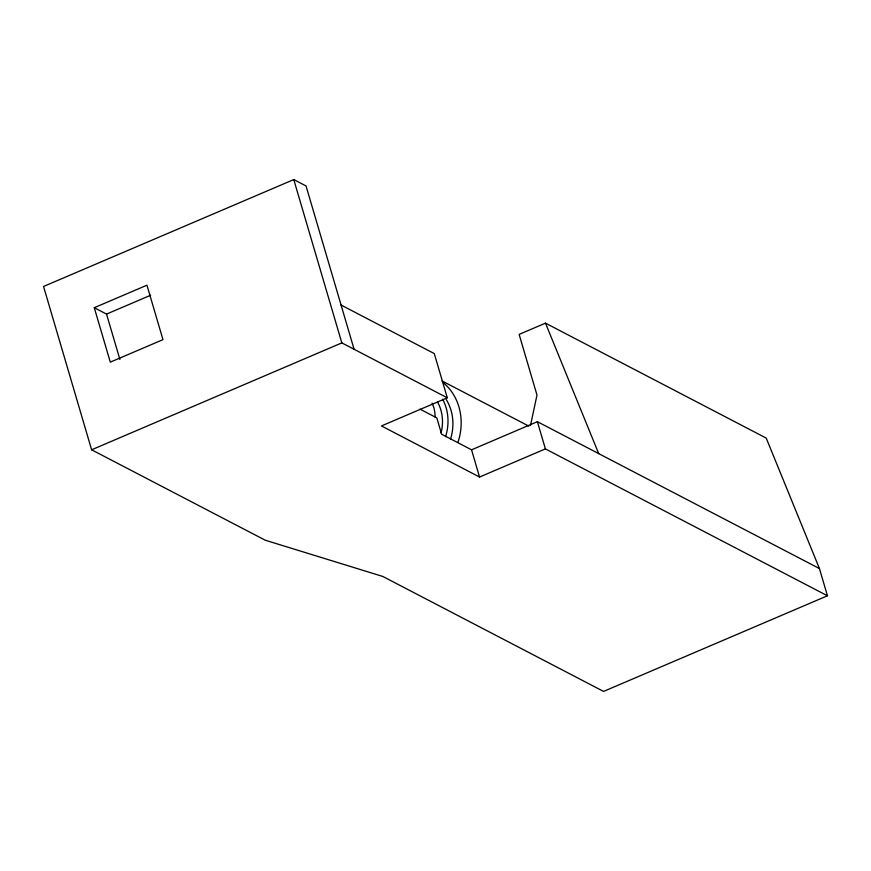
<?xml version="1.0" encoding="UTF-8"?>
<svg xmlns="http://www.w3.org/2000/svg" width="871" height="871" viewBox="0 0 871 871"><rect width="100%" height="100%" fill="white"/><g stroke="black" fill="none" stroke-linecap="round" stroke-linejoin="round"><path stroke-width="1.31" d="M530.537 425.331L536.993 395.064L519.138 334.388L545.486 323.141L766.219 438.091L819.437 568.556L827.45 595.775L603.57 691.422L382.837 576.471L265.263 540.216L91.618 449.795L43.55 286.472L293.767 179.578L306.037 185.969L354.094 349.282M94.275 307.703L146.949 285.198L162.975 339.636L110.301 362.14L94.275 307.703L106.534 314.093L119.893 359.451M106.534 314.093L150.639 295.247M91.618 449.795L341.835 342.891L447.302 397.818L381.454 425.941L479.551 477.036L545.398 448.903L827.45 595.775M420.072 409.174L436.817 417.895L441.619 434.226L471.549 449.817L537.385 421.684L819.437 568.556M341.084 305.046L434.281 353.582L447.302 397.818M442.076 380.954L528.762 426.093M545.486 323.141L598.704 453.617M432.103 403.131L433.965 407.911A42.189 37.497 -62.5 0 1 435.13 417.1M537.385 421.684L545.398 448.903M471.549 449.817L479.551 477.036M293.767 179.578L341.835 342.891M442.697 382.238A57.257 50.877 -62.5 0 1 457.939 442.414M446.246 399.549A48.221 42.842 -62.5 0 1 450.492 439.234M442.631 399.201A48.221 42.842 -62.5 0 1 445.582 436.687M437.612 402.173A42.189 37.497 -62.5 0 1 441.031 433.018"/></g></svg>
